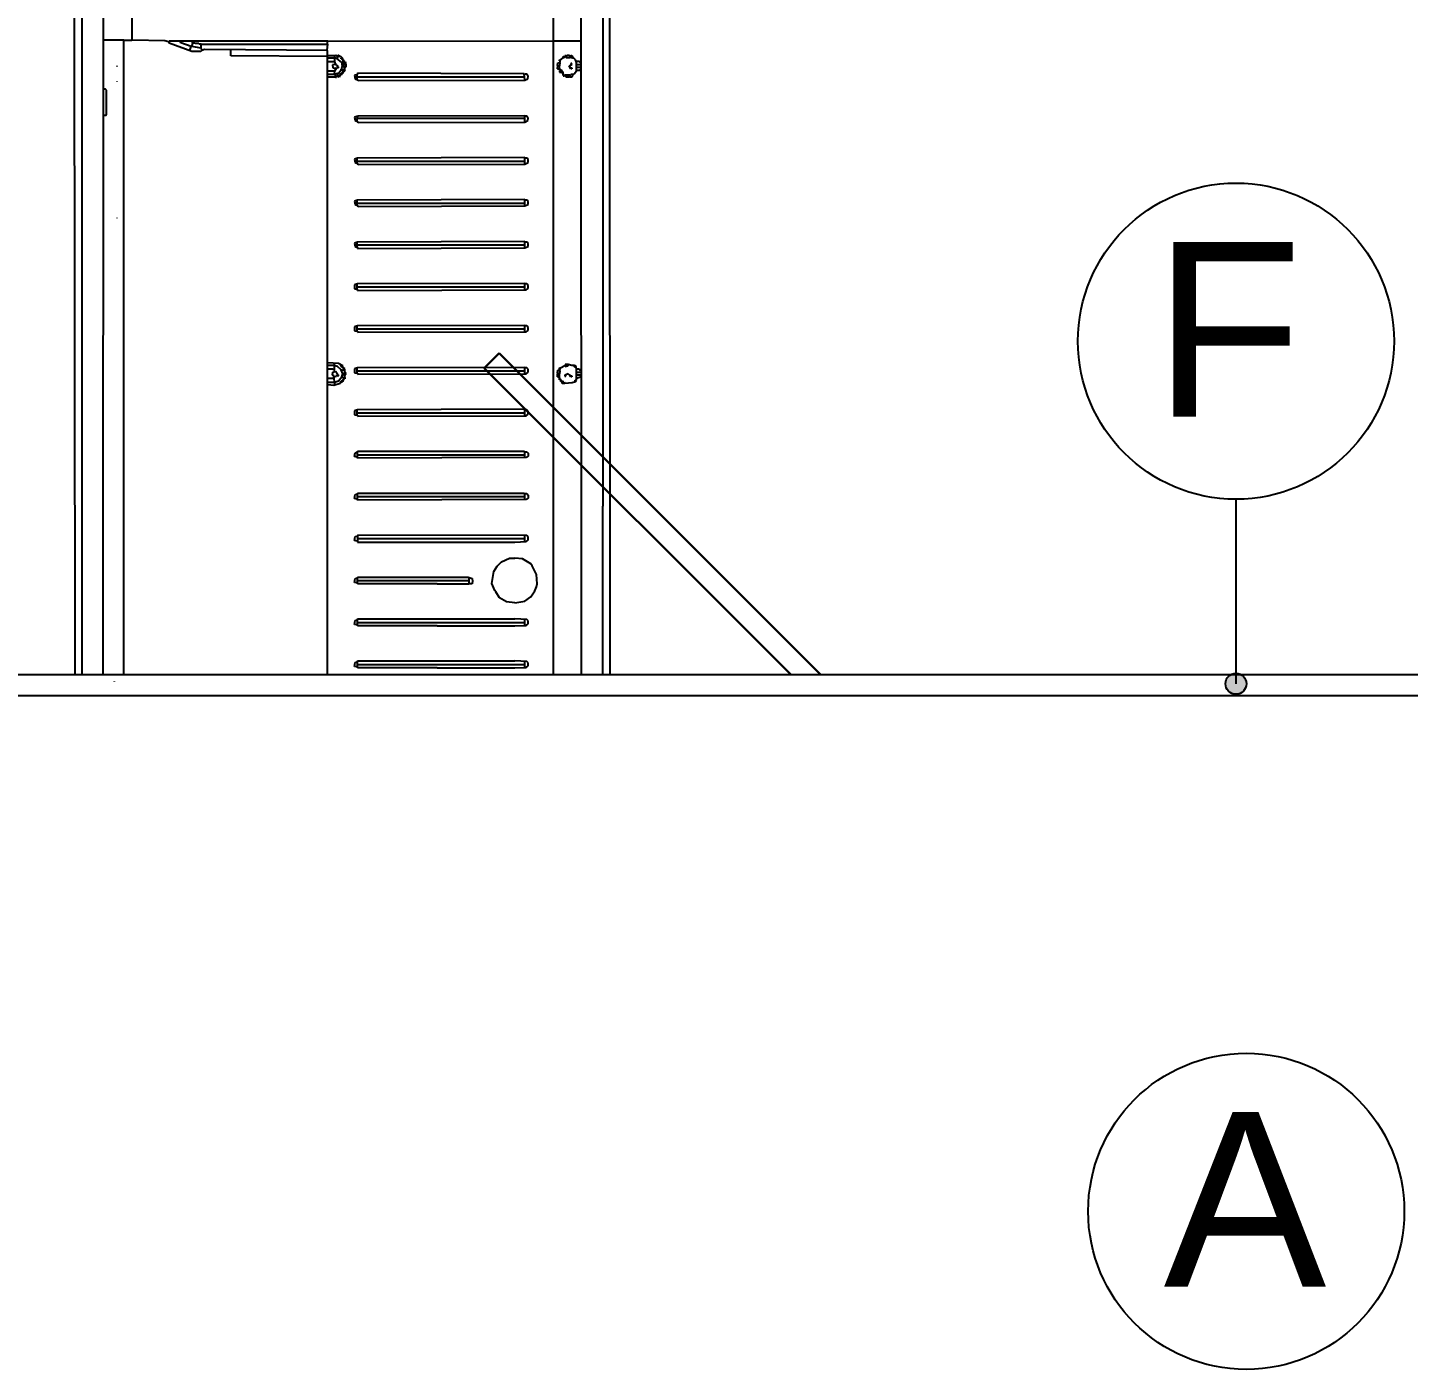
# Model space of a CAD drawing. Extents: x 3792242 to 5145247, y -1546315 to -1031918.
# Drawn here: x 4162873 to 4164849, y -1493970 to -1492050 of the extents above; entities that cross this region are included whole.
import ezdxf

# ---------------------------------------------------------------- set-up
doc = ezdxf.new("R2010")
doc.units = 0
doc.header["$MEASUREMENT"] = 0
for name, color, linetype in [('TENKÁ', 7, 'CONTINUOUS'), ('ZZ-chladenie', 133, 'CONTINUOUS'), ('ZZ-elektro', 221, 'CONTINUOUS')]:
    doc.layers.add(name, color=color, linetype=linetype)
doc.styles.add('ARIAL', font='arial.ttf')

msp = doc.modelspace()

# ---------------------------------------------------------------- hatches: boundary and pattern name
at = {"layer": 'TENKÁ', "ltscale": 0.25}
h = msp.add_hatch(color=256, dxfattribs=at)
h.dxf.hatch_style = 1
h.paths.add_polyline_path([(4164587.597, -1492988.68, 1), (4164617.597, -1492988.68, 1)])

# ---------------------------------------------------------------- linework, layer by layer
msp.add_line((4164602.597, -1492724.621), (4164602.597, -1492988.68), dxfattribs=at)
at = {"layer": 'TENKÁ'}
for p, q in [((4158161.276, -1492975.641), (4217791.276, -1492975.641)), ((4158161.276, -1493005.641), (4217791.276, -1493005.641))]:
    msp.add_line(p, q, dxfattribs=at)
at = {"layer": 'TENKÁ', "ltscale": 0.25}
for centre, radius in [((4164602.597, -1492498.449), 226.172), ((4164602.597, -1492988.68), 15), ((4164617.256, -1493743.564), 226.172)]:
    msp.add_circle(centre, radius, dxfattribs=at)
at = {"layer": 'ZZ-chladenie', "color": 9}
for p, q in [((4162951.491, -1492975.641), (4162951.491, -1491668.173)), ((4163697.084, -1492734.314), (4163697.084, -1491668.173)), ((4162941.285, -1492975.641), (4162940.195, -1491689.355)), ((4163022.803, -1492067.094), (4163022.803, -1491690.061)), ((4163625.773, -1492975.641), (4163625.773, -1491690.061)), ((4163665.95, -1492975.641), (4163665.312, -1491690.061)), ((4163706.855, -1492975.641), (4163706.263, -1491690.061)), ((4162981.326, -1492975.641), (4162981.852, -1491870.105)), ((4162982.558, -1492067.094), (4162981.852, -1492067.094)), ((4162983.264, -1492067.8), (4162982.558, -1492067.094)), ((4163010.8, -1492067.8), (4162983.264, -1492067.8)), ((4163010.8, -1492975.641), (4163010.8, -1492067.8)), ((4163010.8, -1492067.8), (4163022.097, -1492067.8)), ((4163022.097, -1492067.8), (4163022.803, -1492067.094)), ((4163023.509, -1492067.8), (4163022.803, -1492067.094)), ((4163069.403, -1492068.506), (4163023.509, -1492067.8)), ((4163075.051, -1492069.918), (4163069.403, -1492068.506)), ((4163075.757, -1492072.036), (4163075.757, -1492068.506)), ((4163075.757, -1492068.506), (4163303.107, -1492068.506)), ((4163108.235, -1492084.039), (4163075.757, -1492072.036)), ((4163092.702, -1492071.33), (4163091.996, -1492069.918)), ((4163107.53, -1492076.979), (4163092.702, -1492071.33)), ((4163109.647, -1492072.036), (4163108.235, -1492069.918)), ((4163108.235, -1492076.979), (4163109.647, -1492072.036)), ((4163112.472, -1492072.036), (4163109.647, -1492072.036)), ((4163113.178, -1492072.742), (4163112.472, -1492072.036)), ((4163118.121, -1492072.742), (4163113.178, -1492072.742)), ((4163118.826, -1492073.448), (4163118.121, -1492072.742)), ((4163121.65, -1492073.448), (4163118.826, -1492073.448)), ((4163121.65, -1492079.097), (4163121.65, -1492073.448)), ((4163121.65, -1492073.448), (4163302.4, -1492073.448)), ((4163302.4, -1492073.448), (4163301.694, -1492081.921)), ((4163302.4, -1492069.918), (4163303.107, -1492069.212)), ((4163302.4, -1492073.448), (4163302.4, -1492069.918)), ((4163303.107, -1492068.506), (4163625.773, -1492069.212)), ((4163625.773, -1492069.212), (4163626.479, -1492068.506)), ((4163626.479, -1492068.506), (4163664.606, -1492068.506)), ((4163664.606, -1492068.506), (4163665.312, -1492069.212)), ((4163665.312, -1492069.212), (4163666.018, -1492069.212)), ((4163105.411, -1492082.627), (4163107.53, -1492076.979)), ((4163121.65, -1492079.097), (4163108.235, -1492076.979)), ((4163120.945, -1492084.039), (4163108.235, -1492084.039)), ((4163122.357, -1492082.627), (4163120.945, -1492084.039)), ((4163123.062, -1492081.921), (4163121.65, -1492079.097)), ((4163126.593, -1492081.215), (4163122.357, -1492082.627)), ((4163302.4, -1492082.627), (4163126.593, -1492081.215)), ((4163164.014, -1492081.921), (4163164.014, -1492081.215)), ((4163164.014, -1492090.393), (4163164.014, -1492081.921)), ((4163303.107, -1492091.1), (4163164.014, -1492090.393)), ((4163301.694, -1492081.921), (4163301.694, -1492082.627)), ((4163302.4, -1492975.641), (4163302.4, -1492082.627)), ((4163303.107, -1492089.688), (4163312.285, -1492089.688)), ((4163303.107, -1492093.218), (4163311.579, -1492093.218)), ((4163312.991, -1492089.688), (4163315.109, -1492088.981)), ((4163312.991, -1492098.866), (4163312.991, -1492089.688)), ((4163315.815, -1492093.924), (4163312.991, -1492093.218)), ((4163315.109, -1492090.393), (4163313.697, -1492089.688)), ((4163315.109, -1492088.981), (4163315.109, -1492090.393)), ((4163315.109, -1492090.393), (4163316.521, -1492090.393)), ((4163322.876, -1492099.572), (4163315.815, -1492093.924)), ((4163316.521, -1492091.1), (4163317.227, -1492088.981)), ((4163317.227, -1492091.1), (4163316.521, -1492090.393)), ((4163322.17, -1492091.805), (4163316.521, -1492091.1)), ((4163316.521, -1492093.218), (4163317.227, -1492092.512)), ((4163316.521, -1492093.924), (4163316.521, -1492093.218)), ((4163317.227, -1492088.981), (4163318.639, -1492088.981)), ((4163317.227, -1492091.805), (4163317.227, -1492091.1)), ((4163317.227, -1492092.512), (4163317.227, -1492091.805)), ((4163318.639, -1492088.981), (4163320.052, -1492091.805)), ((4163324.994, -1492096.748), (4163321.464, -1492093.218)), ((4163321.464, -1492093.218), (4163322.876, -1492093.218)), ((4163324.288, -1492093.924), (4163322.17, -1492091.805)), ((4163322.17, -1492094.63), (4163322.17, -1492093.924)), ((4163322.876, -1492094.63), (4163322.17, -1492094.63)), ((4163323.582, -1492093.218), (4163322.876, -1492093.218)), ((4163322.876, -1492094.63), (4163323.582, -1492095.336)), ((4163323.582, -1492093.924), (4163323.582, -1492093.218)), ((4163324.288, -1492094.63), (4163323.582, -1492093.924)), ((4163323.582, -1492095.336), (4163324.288, -1492094.63)), ((4163323.582, -1492095.336), (4163324.288, -1492094.63)), ((4163324.994, -1492098.16), (4163324.288, -1492093.924)), ((4163635.658, -1492096.042), (4163639.894, -1492093.218)), ((4163639.894, -1492093.218), (4163639.894, -1492091.1)), ((4163639.894, -1492091.1), (4163642.012, -1492091.1)), ((4163639.894, -1492092.512), (4163641.306, -1492092.512)), ((4163641.306, -1492092.512), (4163642.012, -1492091.805)), ((4163642.012, -1492091.805), (4163641.306, -1492091.805)), ((4163643.424, -1492090.393), (4163642.012, -1492090.393)), ((4163642.012, -1492091.1), (4163644.13, -1492092.512)), ((4163643.424, -1492091.805), (4163644.836, -1492088.981)), ((4163643.424, -1492091.805), (4163643.424, -1492092.512)), ((4163644.13, -1492092.512), (4163649.778, -1492092.512)), ((4163644.836, -1492088.981), (4163647.661, -1492088.981)), ((4163647.661, -1492088.981), (4163649.778, -1492090.393)), ((4163649.778, -1492092.512), (4163650.485, -1492089.688)), ((4163655.427, -1492093.924), (4163649.778, -1492092.512)), ((4163650.485, -1492089.688), (4163651.897, -1492089.688)), ((4163651.897, -1492089.688), (4163654.015, -1492093.924)), ((4163657.545, -1492096.042), (4163655.427, -1492093.924)), ((4163001.621, -1492105.22), (4163001.621, -1492104.515)), ((4163302.4, -1492098.16), (4163312.285, -1492098.16)), ((4163302.4, -1492111.575), (4163312.285, -1492111.575)), ((4163315.109, -1492102.396), (4163309.461, -1492103.103)), ((4163309.461, -1492103.103), (4163310.167, -1492107.339)), ((4163310.167, -1492107.339), (4163311.579, -1492107.339)), ((4163311.579, -1492107.339), (4163314.403, -1492108.045)), ((4163312.285, -1492116.518), (4163312.991, -1492111.575)), ((4163314.403, -1492102.396), (4163312.991, -1492098.866)), ((4163312.991, -1492111.575), (4163315.815, -1492106.633)), ((4163313.697, -1492115.811), (4163318.639, -1492114.399)), ((4163314.403, -1492108.045), (4163315.109, -1492108.045)), ((4163315.815, -1492104.515), (4163315.109, -1492102.396)), ((4163317.933, -1492105.927), (4163315.815, -1492104.515)), ((4163315.815, -1492106.633), (4163316.521, -1492106.633)), ((4163316.521, -1492106.633), (4163316.521, -1492107.339)), ((4163316.521, -1492106.633), (4163317.933, -1492107.339)), ((4163317.933, -1492107.339), (4163317.933, -1492105.927)), ((4163318.639, -1492114.399), (4163321.464, -1492110.869)), ((4163326.406, -1492112.282), (4163320.757, -1492116.518)), ((4163322.17, -1492110.869), (4163321.464, -1492111.575)), ((4163321.464, -1492110.869), (4163322.876, -1492110.869)), ((4163322.17, -1492109.457), (4163322.876, -1492108.751)), ((4163322.17, -1492110.869), (4163322.17, -1492109.457)), ((4163323.582, -1492101.691), (4163322.876, -1492101.691)), ((4163322.876, -1492107.339), (4163323.582, -1492106.633)), ((4163322.876, -1492108.751), (4163322.876, -1492107.339)), ((4163323.582, -1492109.457), (4163322.876, -1492109.457)), ((4163322.876, -1492110.869), (4163326.406, -1492112.282)), ((4163323.582, -1492114.399), (4163322.876, -1492115.106)), ((4163323.582, -1492103.808), (4163323.582, -1492098.16)), ((4163323.582, -1492098.16), (4163327.818, -1492098.16)), ((4163324.288, -1492098.866), (4163323.582, -1492099.572)), ((4163323.582, -1492099.572), (4163324.994, -1492099.572)), ((4163323.582, -1492101.691), (4163326.406, -1492100.984)), ((4163325.7, -1492104.515), (4163323.582, -1492103.808)), ((4163323.582, -1492105.22), (4163324.288, -1492104.515)), ((4163323.582, -1492106.633), (4163323.582, -1492105.22)), ((4163324.288, -1492110.163), (4163323.582, -1492109.457)), ((4163324.288, -1492115.106), (4163323.582, -1492114.399)), ((4163326.406, -1492100.984), (4163324.288, -1492098.866)), ((4163324.288, -1492104.515), (4163324.288, -1492103.808)), ((4163324.994, -1492110.163), (4163324.288, -1492110.163)), ((4163326.406, -1492096.748), (4163324.994, -1492096.748)), ((4163324.994, -1492110.163), (4163325.7, -1492109.457)), ((4163324.994, -1492111.575), (4163324.994, -1492110.163)), ((4163324.994, -1492112.987), (4163324.994, -1492111.575)), ((4163324.994, -1492115.106), (4163324.994, -1492112.987)), ((4163325.7, -1492104.515), (4163327.112, -1492100.984)), ((4163327.818, -1492110.163), (4163325.7, -1492104.515)), ((4163325.7, -1492109.457), (4163327.112, -1492109.457)), ((4163326.406, -1492097.454), (4163326.406, -1492096.748)), ((4163327.112, -1492100.984), (4163326.406, -1492099.572)), ((4163326.406, -1492099.572), (4163327.818, -1492099.572)), ((4163327.112, -1492106.633), (4163326.406, -1492106.633)), ((4163326.406, -1492112.282), (4163327.818, -1492110.163)), ((4163328.524, -1492105.927), (4163327.112, -1492106.633)), ((4163327.818, -1492098.16), (4163328.524, -1492103.103)), ((4163328.524, -1492103.103), (4163328.524, -1492105.927)), ((4163631.421, -1492103.808), (4163632.127, -1492100.279)), ((4163634.245, -1492104.515), (4163631.421, -1492103.808)), ((4163631.421, -1492108.751), (4163632.127, -1492104.515)), ((4163637.07, -1492111.575), (4163631.421, -1492108.751)), ((4163632.127, -1492100.279), (4163634.951, -1492099.572)), ((4163632.127, -1492104.515), (4163632.127, -1492103.808)), ((4163634.245, -1492097.454), (4163634.245, -1492096.042)), ((4163634.245, -1492096.042), (4163635.658, -1492096.042)), ((4163634.951, -1492097.454), (4163634.245, -1492097.454)), ((4163634.951, -1492099.572), (4163634.245, -1492104.515)), ((4163634.951, -1492110.163), (4163634.245, -1492104.515)), ((4163638.482, -1492112.282), (4163634.245, -1492112.282)), ((4163634.245, -1492112.282), (4163634.245, -1492113.694)), ((4163634.245, -1492113.694), (4163637.775, -1492113.694)), ((4163634.951, -1492099.572), (4163635.658, -1492096.042)), ((4163634.951, -1492097.454), (4163635.658, -1492097.454)), ((4163634.951, -1492110.163), (4163637.07, -1492110.163)), ((4163637.07, -1492110.163), (4163637.07, -1492111.575)), ((4163637.775, -1492113.694), (4163637.07, -1492113.694)), ((4163638.482, -1492114.399), (4163637.775, -1492113.694)), ((4163637.775, -1492113.694), (4163639.187, -1492115.106)), ((4163639.894, -1492113.694), (4163638.482, -1492112.282)), ((4163639.187, -1492112.987), (4163638.482, -1492112.987)), ((4163639.187, -1492115.106), (4163638.482, -1492114.399)), ((4163639.187, -1492113.694), (4163639.187, -1492112.987)), ((4163639.187, -1492115.106), (4163639.187, -1492113.694)), ((4163639.894, -1492117.224), (4163639.894, -1492113.694)), ((4163648.366, -1492104.515), (4163651.897, -1492102.396)), ((4163650.485, -1492108.751), (4163648.366, -1492104.515)), ((4163650.485, -1492107.339), (4163649.778, -1492107.339)), ((4163651.897, -1492100.984), (4163650.485, -1492100.984)), ((4163650.485, -1492100.984), (4163650.485, -1492102.396)), ((4163650.485, -1492107.339), (4163651.897, -1492107.339)), ((4163651.897, -1492108.751), (4163650.485, -1492108.751)), ((4163651.897, -1492102.396), (4163651.897, -1492100.984)), ((4163651.897, -1492107.339), (4163651.897, -1492108.751)), ((4163655.427, -1492115.811), (4163658.957, -1492111.575)), ((4163658.957, -1492099.572), (4163657.545, -1492096.042)), ((4163662.488, -1492098.16), (4163658.251, -1492098.16)), ((4163658.957, -1492111.575), (4163658.957, -1492099.572)), ((4163658.957, -1492110.869), (4163663.193, -1492110.869)), ((4163659.663, -1492102.396), (4163665.312, -1492102.396)), ((4163660.369, -1492106.633), (4163659.663, -1492105.927)), ((4163665.312, -1492106.633), (4163660.369, -1492106.633)), ((4163663.193, -1492098.866), (4163662.488, -1492098.16)), ((4163663.9, -1492098.866), (4163663.193, -1492098.866)), ((4163663.193, -1492110.869), (4163663.9, -1492110.163)), ((4163663.9, -1492099.572), (4163663.9, -1492098.866)), ((4163664.606, -1492100.279), (4163663.9, -1492099.572)), ((4163663.9, -1492110.163), (4163664.606, -1492109.457)), ((4163665.312, -1492100.279), (4163664.606, -1492099.572)), ((4163665.312, -1492100.279), (4163664.606, -1492100.279)), ((4163664.606, -1492109.457), (4163665.312, -1492108.751)), ((4163665.312, -1492100.279), (4163666.018, -1492100.279)), ((4163665.312, -1492106.633), (4163666.018, -1492106.633)), ((4163001.621, -1492127.108), (4163001.621, -1492126.402)), ((4163303.107, -1492116.518), (4163302.4, -1492116.518)), ((4163303.107, -1492116.518), (4163312.285, -1492116.518)), ((4163303.812, -1492120.754), (4163303.107, -1492120.048)), ((4163313.697, -1492120.754), (4163303.812, -1492120.754)), ((4163313.697, -1492119.342), (4163312.991, -1492119.342)), ((4163313.697, -1492120.754), (4163313.697, -1492115.811)), ((4163313.697, -1492120.754), (4163315.109, -1492120.754)), ((4163319.345, -1492120.754), (4163314.403, -1492119.342)), ((4163314.403, -1492119.342), (4163315.109, -1492119.342)), ((4163315.109, -1492119.342), (4163315.109, -1492120.048)), ((4163315.109, -1492120.754), (4163315.109, -1492120.048)), ((4163316.521, -1492116.518), (4163316.521, -1492115.811)), ((4163317.227, -1492117.224), (4163316.521, -1492116.518)), ((4163316.521, -1492119.342), (4163317.227, -1492118.636)), ((4163316.521, -1492120.048), (4163316.521, -1492119.342)), ((4163317.227, -1492118.636), (4163317.227, -1492117.224)), ((4163317.227, -1492117.93), (4163320.757, -1492117.93)), ((4163320.757, -1492116.518), (4163319.345, -1492120.754)), ((4163320.757, -1492117.93), (4163324.994, -1492115.106)), ((4163321.464, -1492116.518), (4163322.17, -1492115.811)), ((4163321.464, -1492116.518), (4163322.17, -1492117.224)), ((4163322.17, -1492117.224), (4163321.464, -1492116.518)), ((4163322.17, -1492115.811), (4163322.17, -1492115.106)), ((4163322.17, -1492115.106), (4163322.876, -1492115.106)), ((4163322.17, -1492117.224), (4163322.876, -1492116.518)), ((4163322.876, -1492116.518), (4163323.582, -1492116.518)), ((4163323.582, -1492115.811), (4163324.288, -1492115.106)), ((4163323.582, -1492116.518), (4163323.582, -1492115.811)), ((4163344.763, -1492117.224), (4163341.233, -1492117.93)), ((4163341.233, -1492117.93), (4163341.939, -1492122.872)), ((4163341.939, -1492122.872), (4163345.47, -1492124.284)), ((4163345.47, -1492115.106), (4163344.763, -1492117.224)), ((4163344.763, -1492123.578), (4163344.763, -1492117.224)), ((4163344.763, -1492120.048), (4163584.821, -1492120.048)), ((4163344.763, -1492123.578), (4163344.763, -1492124.284)), ((4163584.116, -1492115.811), (4163345.47, -1492115.106)), ((4163345.47, -1492124.284), (4163346.175, -1492125.696)), ((4163346.175, -1492125.696), (4163584.821, -1492124.99)), ((4163584.821, -1492124.284), (4163584.116, -1492115.811)), ((4163588.352, -1492116.518), (4163584.821, -1492116.518)), ((4163584.821, -1492124.99), (4163589.058, -1492122.872)), ((4163589.764, -1492119.342), (4163588.352, -1492116.518)), ((4163589.058, -1492122.872), (4163589.764, -1492119.342)), ((4163639.187, -1492115.811), (4163639.187, -1492115.106)), ((4163639.894, -1492115.811), (4163639.187, -1492115.811)), ((4163639.894, -1492115.811), (4163640.6, -1492115.811)), ((4163639.894, -1492117.224), (4163639.894, -1492118.636)), ((4163641.306, -1492117.224), (4163639.894, -1492117.224)), ((4163639.894, -1492118.636), (4163640.6, -1492118.636)), ((4163641.306, -1492118.636), (4163641.306, -1492117.224)), ((4163643.424, -1492119.342), (4163641.306, -1492118.636)), ((4163643.424, -1492117.93), (4163642.012, -1492117.93)), ((4163642.012, -1492117.93), (4163642.012, -1492118.636)), ((4163643.424, -1492120.048), (4163643.424, -1492117.224)), ((4163643.424, -1492117.224), (4163649.778, -1492117.224)), ((4163643.424, -1492119.342), (4163644.13, -1492120.048)), ((4163644.13, -1492120.754), (4163643.424, -1492120.048)), ((4163648.366, -1492120.754), (4163644.13, -1492120.754)), ((4163649.073, -1492120.048), (4163648.366, -1492120.754)), ((4163649.778, -1492120.048), (4163649.073, -1492120.048)), ((4163649.778, -1492120.048), (4163650.485, -1492116.518)), ((4163649.778, -1492120.048), (4163652.603, -1492120.048)), ((4163650.485, -1492116.518), (4163655.427, -1492115.811)), ((4163652.603, -1492119.342), (4163653.309, -1492118.636)), ((4163652.603, -1492120.048), (4163652.603, -1492119.342)), ((4163653.309, -1492118.636), (4163653.309, -1492116.518)), ((4162984.676, -1492137.699), (4162981.146, -1492137.699)), ((4162985.382, -1492138.405), (4162984.676, -1492137.699)), ((4162986.089, -1492139.111), (4162985.382, -1492138.405)), ((4162986.089, -1492174.414), (4162986.089, -1492139.111)), ((4162981.146, -1492175.12), (4162985.382, -1492175.12)), ((4162985.382, -1492175.12), (4162986.089, -1492174.414)), ((4163346.175, -1492176.532), (4163341.233, -1492177.944)), ((4163341.233, -1492177.944), (4163341.939, -1492182.886)), ((4163341.939, -1492182.886), (4163345.47, -1492184.298)), ((4163344.763, -1492180.062), (4163345.47, -1492179.356)), ((4163344.763, -1492183.593), (4163344.763, -1492180.062)), ((4163344.763, -1492183.593), (4163344.763, -1492184.298)), ((4163345.47, -1492179.356), (4163345.47, -1492177.238)), ((4163346.175, -1492180.062), (4163345.47, -1492179.356)), ((4163345.47, -1492184.298), (4163346.175, -1492185.711)), ((4163584.821, -1492175.826), (4163346.175, -1492176.532)), ((4163584.821, -1492180.062), (4163346.175, -1492180.062)), ((4163346.175, -1492185.711), (4163584.821, -1492185.005)), ((4163584.821, -1492184.298), (4163584.821, -1492175.826)), ((4163588.352, -1492176.532), (4163584.821, -1492176.532)), ((4163584.821, -1492185.005), (4163589.058, -1492182.886)), ((4163589.764, -1492179.356), (4163588.352, -1492176.532)), ((4163589.058, -1492182.886), (4163589.764, -1492179.356)), ((4163345.47, -1492236.547), (4163341.233, -1492237.959)), ((4163341.233, -1492237.959), (4163341.939, -1492242.901)), ((4163341.939, -1492242.901), (4163345.47, -1492244.314)), ((4163344.763, -1492243.607), (4163344.763, -1492237.252)), ((4163344.763, -1492240.783), (4163584.821, -1492240.783)), ((4163344.763, -1492243.607), (4163344.763, -1492244.314)), ((4163584.821, -1492235.84), (4163345.47, -1492236.547)), ((4163345.47, -1492244.314), (4163346.175, -1492245.726)), ((4163346.175, -1492245.726), (4163584.821, -1492245.019)), ((4163584.821, -1492244.314), (4163584.821, -1492235.84)), ((4163588.352, -1492236.547), (4163584.821, -1492236.547)), ((4163584.821, -1492245.019), (4163589.764, -1492242.901)), ((4163589.764, -1492238.665), (4163588.352, -1492236.547)), ((4163589.764, -1492242.901), (4163589.764, -1492238.665)), ((4163345.47, -1492296.561), (4163341.233, -1492297.973)), ((4163341.233, -1492297.973), (4163341.939, -1492302.916)), ((4163341.939, -1492302.916), (4163345.47, -1492304.328)), ((4163344.763, -1492303.622), (4163344.763, -1492297.267)), ((4163344.763, -1492300.798), (4163584.821, -1492300.798)), ((4163344.763, -1492303.622), (4163344.763, -1492304.328)), ((4163584.821, -1492295.855), (4163345.47, -1492296.561)), ((4163345.47, -1492304.328), (4163346.175, -1492305.74)), ((4163346.175, -1492305.74), (4163584.821, -1492305.034)), ((4163584.821, -1492304.328), (4163584.821, -1492295.855)), ((4163588.352, -1492296.561), (4163584.821, -1492296.561)), ((4163584.821, -1492305.034), (4163589.764, -1492302.916)), ((4163589.764, -1492298.679), (4163588.352, -1492296.561)), ((4163589.764, -1492302.916), (4163589.764, -1492298.679)), ((4163001.621, -1492322.685), (4163001.621, -1492321.979)), ((4163345.47, -1492356.576), (4163341.233, -1492357.988)), ((4163341.233, -1492357.988), (4163341.939, -1492362.93)), ((4163341.939, -1492362.93), (4163345.47, -1492364.343)), ((4163344.763, -1492363.636), (4163344.763, -1492357.282)), ((4163344.763, -1492360.812), (4163584.821, -1492360.812)), ((4163344.763, -1492363.636), (4163344.763, -1492364.343)), ((4163584.821, -1492355.869), (4163345.47, -1492356.576)), ((4163345.47, -1492364.343), (4163345.47, -1492365.755)), ((4163345.47, -1492365.755), (4163584.821, -1492365.048)), ((4163584.821, -1492364.343), (4163584.821, -1492355.869)), ((4163588.352, -1492356.576), (4163584.821, -1492356.576)), ((4163584.821, -1492365.048), (4163589.764, -1492362.93)), ((4163589.764, -1492358.694), (4163588.352, -1492356.576)), ((4163589.764, -1492362.93), (4163589.764, -1492358.694)), ((4163345.47, -1492416.59), (4163341.233, -1492418.002)), ((4163341.233, -1492418.002), (4163341.233, -1492423.651)), ((4163341.233, -1492423.651), (4163342.646, -1492423.651)), ((4163342.646, -1492423.651), (4163345.47, -1492424.357)), ((4163344.763, -1492424.357), (4163344.763, -1492417.297)), ((4163344.763, -1492420.826), (4163584.821, -1492420.826)), ((4163584.821, -1492415.885), (4163345.47, -1492416.59)), ((4163345.47, -1492424.357), (4163345.47, -1492425.769)), ((4163345.47, -1492425.769), (4163586.94, -1492425.063)), ((4163584.821, -1492425.063), (4163584.821, -1492415.885)), ((4163587.646, -1492416.59), (4163584.821, -1492416.59)), ((4163586.94, -1492425.063), (4163589.764, -1492422.945)), ((4163589.764, -1492418.709), (4163587.646, -1492416.59)), ((4163589.764, -1492422.945), (4163589.764, -1492418.709)), ((4163345.47, -1492476.605), (4163341.233, -1492478.017)), ((4163341.233, -1492478.017), (4163341.233, -1492483.665)), ((4163341.233, -1492483.665), (4163342.646, -1492483.665)), ((4163342.646, -1492483.665), (4163345.47, -1492484.372)), ((4163344.763, -1492484.372), (4163344.763, -1492477.311)), ((4163344.763, -1492480.841), (4163584.821, -1492480.841)), ((4163584.821, -1492475.899), (4163345.47, -1492476.605)), ((4163345.47, -1492484.372), (4163345.47, -1492485.784)), ((4163345.47, -1492485.784), (4163586.94, -1492485.077)), ((4163584.821, -1492485.077), (4163584.821, -1492475.899)), ((4163587.646, -1492476.605), (4163584.821, -1492476.605)), ((4163586.94, -1492485.077), (4163589.764, -1492482.959)), ((4163589.764, -1492478.723), (4163587.646, -1492476.605)), ((4163589.764, -1492482.959), (4163589.764, -1492478.723)), ((4163317.933, -1492530.265), (4163303.107, -1492529.559)), ((4163312.285, -1492530.265), (4163312.285, -1492529.559)), ((4163310.167, -1492538.738), (4163302.4, -1492538.738)), ((4163311.579, -1492533.089), (4163303.107, -1492533.089)), ((4163309.461, -1492547.21), (4163310.167, -1492542.974)), ((4163311.579, -1492547.917), (4163309.461, -1492547.21)), ((4163310.873, -1492539.443), (4163310.167, -1492538.738)), ((4163310.167, -1492542.974), (4163313.697, -1492541.562)), ((4163312.285, -1492539.443), (4163310.873, -1492539.443)), ((4163316.521, -1492534.501), (4163311.579, -1492533.089)), ((4163312.991, -1492560.625), (4163311.579, -1492547.917)), ((4163312.285, -1492549.329), (4163311.579, -1492548.622)), ((4163312.285, -1492533.795), (4163312.285, -1492530.265)), ((4163312.285, -1492541.562), (4163312.285, -1492533.795)), ((4163312.285, -1492549.329), (4163312.991, -1492549.329)), ((4163312.991, -1492549.329), (4163313.697, -1492548.622)), ((4163313.697, -1492541.562), (4163315.815, -1492543.68)), ((4163313.697, -1492548.622), (4163315.109, -1492548.622)), ((4163315.109, -1492547.917), (4163315.815, -1492547.21)), ((4163315.109, -1492548.622), (4163315.109, -1492547.917)), ((4163315.815, -1492543.68), (4163316.521, -1492547.917)), ((4163315.815, -1492547.21), (4163316.521, -1492547.21)), ((4163322.17, -1492539.443), (4163316.521, -1492534.501)), ((4163317.933, -1492546.504), (4163316.521, -1492546.504)), ((4163316.521, -1492547.917), (4163317.933, -1492547.917)), ((4163324.288, -1492533.795), (4163317.933, -1492530.265)), ((4163317.933, -1492547.917), (4163317.933, -1492546.504)), ((4163317.933, -1492554.977), (4163322.876, -1492549.329)), ((4163321.464, -1492532.383), (4163320.757, -1492531.677)), ((4163321.464, -1492533.795), (4163321.464, -1492532.383)), ((4163322.17, -1492533.795), (4163321.464, -1492533.795)), ((4163322.17, -1492534.501), (4163322.17, -1492533.795)), ((4163322.876, -1492534.501), (4163322.17, -1492533.795)), ((4163322.876, -1492534.501), (4163322.17, -1492534.501)), ((4163324.288, -1492545.092), (4163322.17, -1492539.443)), ((4163322.876, -1492540.15), (4163322.17, -1492540.15)), ((4163323.582, -1492533.089), (4163322.876, -1492533.089)), ((4163322.876, -1492534.501), (4163323.582, -1492535.207)), ((4163322.876, -1492535.207), (4163322.876, -1492534.501)), ((4163323.582, -1492535.914), (4163322.876, -1492535.207)), ((4163322.876, -1492540.15), (4163323.582, -1492540.15)), ((4163322.876, -1492549.329), (4163324.288, -1492545.092)), ((4163323.582, -1492533.795), (4163323.582, -1492533.089)), ((4163324.288, -1492534.501), (4163323.582, -1492533.795)), ((4163323.582, -1492535.207), (4163324.288, -1492534.501)), ((4163323.582, -1492535.207), (4163324.288, -1492534.501)), ((4163324.994, -1492535.914), (4163323.582, -1492535.914)), ((4163323.582, -1492540.15), (4163324.288, -1492539.443)), ((4163324.288, -1492545.092), (4163323.582, -1492544.386)), ((4163324.994, -1492536.619), (4163324.288, -1492533.795)), ((4163324.288, -1492539.443), (4163326.406, -1492539.443)), ((4163324.288, -1492545.092), (4163325.7, -1492545.092)), ((4163327.112, -1492538.031), (4163324.994, -1492536.619)), ((4163325.7, -1492538.738), (4163325.7, -1492538.031)), ((4163326.406, -1492539.443), (4163325.7, -1492538.738)), ((4163327.112, -1492542.268), (4163325.7, -1492545.092)), ((4163325.7, -1492545.092), (4163327.112, -1492550.741)), ((4163327.112, -1492542.268), (4163327.112, -1492538.031)), ((4163327.112, -1492542.268), (4163327.818, -1492542.974)), ((4163329.23, -1492544.386), (4163327.112, -1492542.268)), ((4163327.112, -1492547.21), (4163329.23, -1492544.386)), ((4163345.47, -1492536.619), (4163341.233, -1492538.031)), ((4163341.233, -1492538.031), (4163341.233, -1492543.68)), ((4163341.233, -1492543.68), (4163342.646, -1492543.68)), ((4163342.646, -1492543.68), (4163345.47, -1492544.386)), ((4163344.763, -1492544.386), (4163344.763, -1492537.326)), ((4163344.763, -1492540.855), (4163584.821, -1492540.855)), ((4163584.821, -1492535.914), (4163345.47, -1492536.619)), ((4163345.47, -1492544.386), (4163345.47, -1492545.798)), ((4163345.47, -1492545.798), (4163586.94, -1492545.092)), ((4163584.821, -1492545.092), (4163584.821, -1492535.914)), ((4163587.646, -1492536.619), (4163584.821, -1492536.619)), ((4163586.94, -1492545.092), (4163589.764, -1492542.974)), ((4163589.764, -1492538.738), (4163587.646, -1492536.619)), ((4163589.764, -1492542.974), (4163589.764, -1492538.738)), ((4163631.421, -1492544.386), (4163632.127, -1492540.15)), ((4163634.245, -1492545.092), (4163631.421, -1492544.386)), ((4163631.421, -1492545.798), (4163632.127, -1492545.092)), ((4163631.421, -1492549.329), (4163631.421, -1492545.798)), ((4163632.833, -1492549.329), (4163631.421, -1492549.329)), ((4163632.127, -1492540.15), (4163632.833, -1492540.15)), ((4163632.127, -1492545.092), (4163632.127, -1492544.386)), ((4163632.833, -1492540.15), (4163632.833, -1492539.443)), ((4163632.833, -1492539.443), (4163634.245, -1492539.443)), ((4163632.833, -1492540.15), (4163632.833, -1492540.855)), ((4163632.833, -1492540.15), (4163634.951, -1492540.855)), ((4163632.833, -1492550.741), (4163632.833, -1492549.329)), ((4163632.833, -1492549.329), (4163634.245, -1492549.329)), ((4163634.245, -1492538.031), (4163634.245, -1492536.619)), ((4163634.245, -1492536.619), (4163635.658, -1492536.619)), ((4163634.245, -1492540.855), (4163635.658, -1492536.619)), ((4163634.951, -1492538.031), (4163634.245, -1492538.031)), ((4163634.245, -1492539.443), (4163634.951, -1492539.443)), ((4163634.951, -1492540.855), (4163634.245, -1492545.092)), ((4163634.245, -1492553.565), (4163634.245, -1492545.092)), ((4163634.245, -1492549.329), (4163634.951, -1492549.329)), ((4163634.951, -1492538.031), (4163635.658, -1492538.031)), ((4163635.658, -1492536.619), (4163642.012, -1492533.089)), ((4163642.012, -1492533.089), (4163642.718, -1492533.795)), ((4163646.954, -1492545.092), (4163642.012, -1492547.21)), ((4163642.012, -1492547.21), (4163642.012, -1492548.622)), ((4163642.012, -1492548.622), (4163643.424, -1492548.622)), ((4163646.954, -1492531.677), (4163642.718, -1492531.677)), ((4163642.718, -1492531.677), (4163642.718, -1492534.501)), ((4163642.718, -1492534.501), (4163646.249, -1492533.795)), ((4163643.424, -1492548.622), (4163643.424, -1492547.21)), ((4163646.249, -1492533.795), (4163647.661, -1492532.383)), ((4163651.897, -1492533.089), (4163646.954, -1492531.677)), ((4163649.073, -1492547.21), (4163646.954, -1492545.092)), ((4163647.661, -1492532.383), (4163647.661, -1492531.677)), ((4163650.485, -1492549.329), (4163649.073, -1492547.21)), ((4163650.485, -1492547.917), (4163649.778, -1492547.917)), ((4163650.485, -1492547.917), (4163651.897, -1492547.917)), ((4163651.897, -1492549.329), (4163650.485, -1492549.329)), ((4163655.427, -1492533.089), (4163651.897, -1492533.089)), ((4163651.897, -1492547.917), (4163651.897, -1492549.329)), ((4163658.251, -1492534.501), (4163655.427, -1492533.089)), ((4163656.133, -1492535.207), (4163656.133, -1492534.501)), ((4163658.251, -1492536.619), (4163656.133, -1492534.501)), ((4163656.839, -1492535.207), (4163656.133, -1492535.207)), ((4163657.545, -1492533.795), (4163656.839, -1492533.795)), ((4163657.545, -1492534.501), (4163657.545, -1492533.795)), ((4163658.251, -1492535.207), (4163657.545, -1492534.501)), ((4163657.545, -1492535.914), (4163658.251, -1492535.207)), ((4163658.251, -1492536.619), (4163657.545, -1492535.914)), ((4163658.957, -1492538.738), (4163658.251, -1492534.501)), ((4163658.251, -1492536.619), (4163658.957, -1492536.619)), ((4163662.488, -1492538.738), (4163658.957, -1492538.738)), ((4163658.957, -1492551.446), (4163658.957, -1492538.738)), ((4163658.957, -1492551.446), (4163664.606, -1492549.329)), ((4163659.663, -1492542.974), (4163665.312, -1492542.974)), ((4163660.369, -1492547.21), (4163659.663, -1492546.504)), ((4163665.312, -1492547.21), (4163660.369, -1492547.21)), ((4163663.193, -1492539.443), (4163662.488, -1492538.738)), ((4163663.9, -1492539.443), (4163663.193, -1492539.443)), ((4163663.9, -1492540.15), (4163663.9, -1492539.443)), ((4163664.606, -1492540.855), (4163663.9, -1492540.15)), ((4163665.312, -1492540.855), (4163664.606, -1492540.15)), ((4163665.312, -1492540.855), (4163664.606, -1492540.855)), ((4163664.606, -1492549.329), (4163665.312, -1492548.622)), ((4163665.312, -1492540.855), (4163666.018, -1492540.855)), ((4163665.312, -1492547.21), (4163666.018, -1492547.21)), ((4163302.4, -1492551.446), (4163310.873, -1492551.446)), ((4163303.107, -1492557.095), (4163302.4, -1492557.095)), ((4163303.107, -1492557.095), (4163312.285, -1492557.095)), ((4163303.107, -1492560.625), (4163311.579, -1492561.331)), ((4163310.873, -1492551.446), (4163311.579, -1492550.741)), ((4163311.579, -1492550.741), (4163312.285, -1492550.741)), ((4163311.579, -1492561.331), (4163320.757, -1492558.507)), ((4163312.285, -1492557.095), (4163317.933, -1492554.977)), ((4163320.757, -1492558.507), (4163324.994, -1492555.683)), ((4163321.464, -1492556.389), (4163322.17, -1492555.683)), ((4163321.464, -1492557.801), (4163321.464, -1492556.389)), ((4163322.17, -1492556.389), (4163322.876, -1492555.683)), ((4163322.17, -1492555.683), (4163322.876, -1492555.683)), ((4163322.17, -1492556.389), (4163322.876, -1492557.095)), ((4163322.876, -1492557.095), (4163322.17, -1492556.389)), ((4163323.582, -1492550.034), (4163322.876, -1492550.034)), ((4163322.876, -1492555.683), (4163322.876, -1492554.977)), ((4163322.876, -1492554.977), (4163323.582, -1492554.977)), ((4163322.876, -1492555.683), (4163323.582, -1492554.977)), ((4163322.876, -1492557.095), (4163323.582, -1492556.389)), ((4163324.288, -1492550.741), (4163323.582, -1492550.034)), ((4163323.582, -1492554.977), (4163323.582, -1492554.271)), ((4163323.582, -1492554.271), (4163324.994, -1492554.271)), ((4163323.582, -1492556.389), (4163324.288, -1492556.389)), ((4163325.7, -1492550.741), (4163324.288, -1492550.741)), ((4163324.288, -1492556.389), (4163324.288, -1492555.683)), ((4163324.994, -1492555.683), (4163325.7, -1492550.741)), ((4163325.7, -1492550.741), (4163327.112, -1492550.741)), ((4163327.112, -1492552.153), (4163325.7, -1492552.153)), ((4163327.112, -1492550.741), (4163327.112, -1492552.153)), ((4163634.245, -1492550.741), (4163632.833, -1492550.741)), ((4163636.363, -1492553.565), (4163634.245, -1492553.565)), ((4163635.658, -1492552.153), (4163634.951, -1492552.153)), ((4163634.951, -1492553.565), (4163635.658, -1492552.858)), ((4163635.658, -1492552.858), (4163635.658, -1492552.153)), ((4163638.482, -1492557.801), (4163635.658, -1492554.977)), ((4163635.658, -1492554.977), (4163637.07, -1492554.977)), ((4163638.482, -1492555.683), (4163636.363, -1492553.565)), ((4163636.363, -1492556.389), (4163636.363, -1492555.683)), ((4163637.07, -1492556.389), (4163636.363, -1492556.389)), ((4163637.775, -1492554.977), (4163637.07, -1492554.977)), ((4163637.775, -1492555.683), (4163637.775, -1492554.977)), ((4163637.775, -1492557.095), (4163638.482, -1492556.389)), ((4163638.482, -1492557.801), (4163637.775, -1492557.095)), ((4163638.482, -1492559.213), (4163638.482, -1492555.683)), ((4163638.482, -1492556.389), (4163639.187, -1492556.389)), ((4163642.012, -1492559.213), (4163638.482, -1492559.213)), ((4163639.187, -1492556.389), (4163640.6, -1492556.389)), ((4163640.6, -1492559.213), (4163641.306, -1492557.095)), ((4163641.306, -1492557.095), (4163642.012, -1492559.213)), ((4163642.012, -1492558.507), (4163641.306, -1492557.801)), ((4163642.012, -1492558.507), (4163652.603, -1492557.801)), ((4163652.603, -1492557.801), (4163657.545, -1492556.389)), ((4163655.427, -1492557.095), (4163656.839, -1492554.977)), ((4163656.133, -1492555.683), (4163656.839, -1492554.977)), ((4163656.133, -1492555.683), (4163656.839, -1492556.389)), ((4163656.839, -1492556.389), (4163656.133, -1492555.683)), ((4163656.839, -1492554.977), (4163656.839, -1492554.271)), ((4163656.839, -1492554.271), (4163657.545, -1492554.271)), ((4163656.839, -1492554.977), (4163657.545, -1492554.271)), ((4163656.839, -1492556.389), (4163657.545, -1492555.683)), ((4163657.545, -1492556.389), (4163658.957, -1492553.565)), ((4163657.545, -1492555.683), (4163658.251, -1492555.683)), ((4163658.251, -1492555.683), (4163658.251, -1492554.977)), ((4163658.957, -1492553.565), (4163658.957, -1492551.446)), ((4163345.47, -1492596.634), (4163341.233, -1492598.046)), ((4163341.233, -1492598.046), (4163341.233, -1492603.695)), ((4163341.233, -1492603.695), (4163342.646, -1492603.695)), ((4163342.646, -1492603.695), (4163345.47, -1492604.4)), ((4163344.763, -1492604.4), (4163344.763, -1492597.34)), ((4163344.763, -1492600.87), (4163584.821, -1492600.87)), ((4163584.821, -1492595.928), (4163345.47, -1492596.634)), ((4163345.47, -1492604.4), (4163345.47, -1492605.813)), ((4163345.47, -1492605.813), (4163586.94, -1492605.107)), ((4163584.821, -1492605.107), (4163584.821, -1492595.928)), ((4163587.646, -1492596.634), (4163584.821, -1492596.634)), ((4163586.94, -1492605.107), (4163589.764, -1492602.988)), ((4163589.764, -1492598.752), (4163587.646, -1492596.634)), ((4163589.764, -1492602.988), (4163589.764, -1492598.752)), ((4163341.233, -1492663.709), (4163341.939, -1492658.06)), ((4163344.763, -1492664.415), (4163341.233, -1492663.709)), ((4163341.939, -1492658.06), (4163344.763, -1492657.355)), ((4163344.763, -1492657.355), (4163345.47, -1492657.355)), ((4163344.763, -1492660.885), (4163584.821, -1492660.885)), ((4163345.47, -1492665.827), (4163345.47, -1492655.942)), ((4163345.47, -1492655.942), (4163583.409, -1492655.942)), ((4163586.94, -1492665.121), (4163345.47, -1492665.827)), ((4163583.409, -1492655.942), (4163584.821, -1492656.648)), ((4163584.821, -1492665.121), (4163584.821, -1492656.648)), ((4163584.821, -1492656.648), (4163587.646, -1492656.648)), ((4163589.764, -1492663.003), (4163586.94, -1492665.121)), ((4163587.646, -1492656.648), (4163589.764, -1492658.767)), ((4163589.764, -1492658.767), (4163589.764, -1492663.003)), ((4163341.233, -1492723.724), (4163341.939, -1492718.075)), ((4163344.763, -1492724.429), (4163341.233, -1492723.724)), ((4163341.939, -1492718.075), (4163344.763, -1492717.369)), ((4163344.763, -1492717.369), (4163345.47, -1492717.369)), ((4163344.763, -1492720.9), (4163584.821, -1492720.9)), ((4163345.47, -1492725.842), (4163345.47, -1492715.957)), ((4163345.47, -1492715.957), (4163583.409, -1492715.957)), ((4163586.94, -1492725.136), (4163345.47, -1492725.842)), ((4163583.409, -1492715.957), (4163584.821, -1492716.663)), ((4163584.821, -1492725.136), (4163584.821, -1492716.663)), ((4163584.821, -1492716.663), (4163587.646, -1492716.663)), ((4163589.764, -1492723.017), (4163586.94, -1492725.136)), ((4163587.646, -1492716.663), (4163589.764, -1492718.781)), ((4163589.764, -1492718.781), (4163589.764, -1492723.017)), ((4163696.378, -1492735.02), (4163697.084, -1492734.314)), ((4163696.652, -1492975.641), (4163696.378, -1492735.02)), ((4163341.233, -1492783.738), (4163341.939, -1492778.09)), ((4163344.763, -1492784.444), (4163341.233, -1492783.738)), ((4163341.939, -1492778.09), (4163344.763, -1492777.384)), ((4163344.763, -1492780.914), (4163584.821, -1492780.914)), ((4163344.763, -1492784.444), (4163345.47, -1492784.444)), ((4163587.646, -1492776.678), (4163345.47, -1492775.971)), ((4163345.47, -1492775.971), (4163345.47, -1492785.856)), ((4163345.47, -1492785.856), (4163570.7, -1492785.856)), ((4163570.7, -1492785.856), (4163586.94, -1492785.15)), ((4163584.821, -1492785.15), (4163584.821, -1492776.678)), ((4163586.94, -1492785.15), (4163589.764, -1492783.032)), ((4163589.764, -1492778.796), (4163587.646, -1492776.678)), ((4163589.764, -1492783.032), (4163589.764, -1492778.796)), ((4163540.34, -1492828.219), (4163545.282, -1492820.453)), ((4163545.282, -1492820.453), (4163551.637, -1492814.098)), ((4163551.637, -1492814.098), (4163562.934, -1492809.156)), ((4163562.934, -1492809.156), (4163570.7, -1492809.156)), ((4163581.291, -1492809.862), (4163570.7, -1492809.156)), ((4163591.176, -1492815.51), (4163581.291, -1492809.862)), ((4163593.294, -1492816.922), (4163591.176, -1492815.51)), ((4163595.412, -1492819.747), (4163593.294, -1492816.922)), ((4163601.767, -1492832.456), (4163595.412, -1492819.747)), ((4163341.233, -1492843.753), (4163341.939, -1492838.104)), ((4163344.763, -1492844.458), (4163341.233, -1492843.753)), ((4163341.939, -1492838.104), (4163344.763, -1492837.398)), ((4163344.763, -1492837.398), (4163345.47, -1492837.398)), ((4163344.763, -1492840.929), (4163505.038, -1492840.929)), ((4163345.47, -1492845.871), (4163345.47, -1492835.986)), ((4163345.47, -1492835.986), (4163503.626, -1492835.986)), ((4163459.144, -1492845.871), (4163345.47, -1492845.871)), ((4163459.144, -1492845.871), (4163504.331, -1492845.871)), ((4163503.626, -1492835.986), (4163509.274, -1492838.104)), ((4163504.331, -1492845.871), (4163505.038, -1492845.165)), ((4163505.038, -1492845.165), (4163505.038, -1492837.398)), ((4163505.038, -1492845.165), (4163509.274, -1492845.165)), ((4163509.274, -1492838.104), (4163509.98, -1492841.634)), ((4163509.98, -1492841.634), (4163509.274, -1492845.165)), ((4163509.274, -1492845.165), (4163509.274, -1492845.871)), ((4163537.516, -1492845.165), (4163540.34, -1492828.219)), ((4163541.752, -1492855.049), (4163537.516, -1492845.165)), ((4163602.473, -1492845.871), (4163601.767, -1492832.456)), ((4163601.767, -1492850.107), (4163602.473, -1492845.871)), ((4163543.165, -1492857.168), (4163541.752, -1492855.049)), ((4163548.813, -1492865.64), (4163543.165, -1492857.168)), ((4163558.697, -1492871.289), (4163548.813, -1492865.64)), ((4163584.821, -1492870.583), (4163593.294, -1492864.228)), ((4163593.294, -1492864.228), (4163598.943, -1492855.756)), ((4163598.943, -1492855.756), (4163601.767, -1492850.107)), ((4163570.7, -1492872.701), (4163558.697, -1492871.289)), ((4163570.7, -1492872.701), (4163584.821, -1492870.583)), ((4163341.233, -1492903.767), (4163341.939, -1492898.119)), ((4163344.763, -1492904.474), (4163341.233, -1492903.767)), ((4163341.939, -1492898.119), (4163344.763, -1492897.412)), ((4163344.763, -1492897.412), (4163345.47, -1492897.412)), ((4163344.763, -1492900.943), (4163459.144, -1492900.943)), ((4163345.47, -1492905.886), (4163345.47, -1492896)), ((4163345.47, -1492896), (4163570.7, -1492896)), ((4163459.144, -1492900.943), (4163570.7, -1492900.943)), ((4163587.646, -1492896.707), (4163570.7, -1492896)), ((4163570.7, -1492900.943), (4163584.821, -1492900.943)), ((4163570.7, -1492905.886), (4163586.94, -1492905.179)), ((4163584.821, -1492905.179), (4163584.821, -1492896.707)), ((4163586.94, -1492905.179), (4163589.764, -1492903.061)), ((4163589.764, -1492898.825), (4163587.646, -1492896.707)), ((4163589.764, -1492903.061), (4163589.764, -1492898.825)), ((4163459.144, -1492905.886), (4163345.47, -1492905.886)), ((4163459.144, -1492905.886), (4163570.7, -1492905.886)), ((4163341.233, -1492963.782), (4163341.939, -1492958.133)), ((4163344.763, -1492964.488), (4163341.233, -1492963.782)), ((4163341.939, -1492958.133), (4163344.763, -1492957.427)), ((4163344.763, -1492957.427), (4163345.47, -1492957.427)), ((4163344.763, -1492960.958), (4163459.144, -1492960.958)), ((4163345.47, -1492965.9), (4163345.47, -1492956.015)), ((4163345.47, -1492956.015), (4163459.144, -1492956.015)), ((4163459.144, -1492956.015), (4163570.7, -1492956.015)), ((4163459.144, -1492960.958), (4163570.7, -1492960.958)), ((4163587.646, -1492956.721), (4163570.7, -1492956.015)), ((4163570.7, -1492960.958), (4163584.821, -1492960.958)), ((4163584.821, -1492965.194), (4163584.821, -1492956.721)), ((4163586.94, -1492965.194), (4163589.764, -1492963.076)), ((4163589.764, -1492958.839), (4163587.646, -1492956.721)), ((4163589.764, -1492963.076), (4163589.764, -1492958.839)), ((4163459.144, -1492965.9), (4163345.47, -1492965.9)), ((4163459.144, -1492965.9), (4163570.7, -1492965.9)), ((4163570.7, -1492965.9), (4163586.94, -1492965.194)), ((4162997.73, -1492985.669), (4162997.73, -1492984.964))]:
    msp.add_line(p, q, dxfattribs=at)
at = {"layer": 'ZZ-elektro', "color": 253, "lineweight": 30, "ltscale": 10}
for p, q in [((4163548.063, -1492515.641), (4163526.849, -1492536.855)), ((4163548.063, -1492515.641), (4164008.063, -1492975.641)), ((4163526.849, -1492536.855), (4163965.636, -1492975.641))]:
    msp.add_line(p, q, dxfattribs=at)

# ---------------------------------------------------------------- texts
at = {"layer": 'TENKÁ', "lineweight": 40, "ltscale": 0.25, "style": 'ARIAL'}
for s, p in [('F', (4164484.41, -1492606.34)), ('A', (4164499.069, -1493851.455))]:
    msp.add_text(s, height=250, dxfattribs=at).set_placement(p)

doc.saveas('drawing.dxf')
